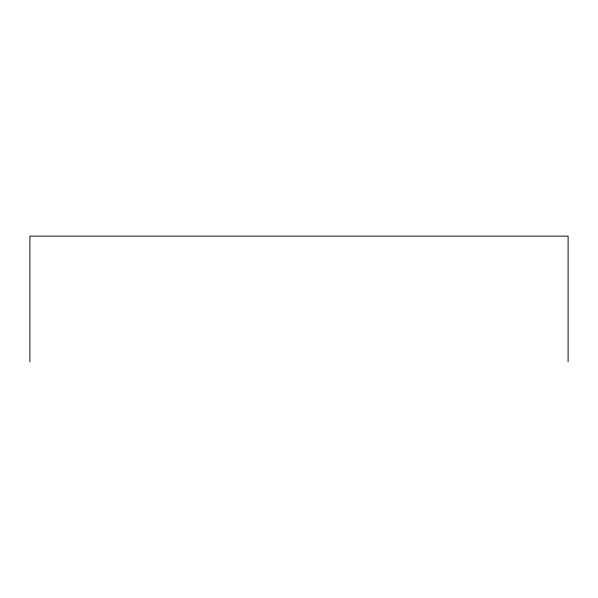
<?xml version="1.0" encoding="UTF-8"?>
<svg xmlns="http://www.w3.org/2000/svg" width="598" height="598" viewBox="0 0 598 598"><rect width="100%" height="100%" fill="white"/><g stroke="black" fill="none" stroke-linecap="round" stroke-linejoin="round"><path stroke-width="0.9" d="M568.1 361.85L568.1 236.15L29.9 236.15L29.9 361.85"/></g></svg>
